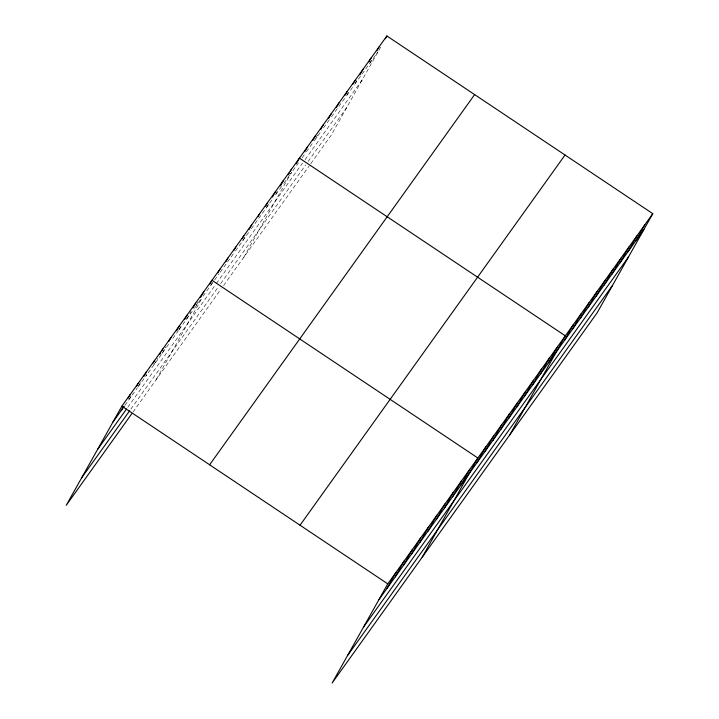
<?xml version="1.0" encoding="UTF-8"?>
<svg xmlns="http://www.w3.org/2000/svg" width="719" height="719" viewBox="0 0 719 719"><rect width="100%" height="100%" fill="white"/><g stroke="black" fill="none" stroke-linecap="round" stroke-linejoin="round"><path stroke-width="0.54" stroke-dasharray="3.6 2.7" d="M129.357 399.126L132.494 393.527M138.596 385.815L140.69 382.086M146.784 374.374L145.741 376.244L169.684 342.792M153.929 364.803L157.596 358.269M162.117 353.362L165.783 346.828M179.022 329.536L181.125 325.806M186.697 319.029L190.886 311.561M198.031 301.989L194.885 307.588L201.185 298.789M156.32 379.461L201.626 298.727M211.027 285.039L212.599 282.243M242.824 240.613L245.97 235.014M266.677 207.297L268.771 203.567M275.674 194.328L277.246 191.524M243.777 257.294L290.045 174.843M291.581 172.12L290.53 173.98L298.484 162.88M317.519 135.064L314.383 140.663L321.717 130.418M346.702 95.312L348.275 92.508M355.177 83.269L356.75 80.465M370.033 62.921L371.606 60.126M380.603 47.148L331.225 135.136L309.826 165.037M124.944 405.291L137.545 387.685M138.174 386.804L145.103 377.124M172.83 338.397L178.501 330.47M179.13 329.59L194.256 308.469M203.073 296.147L214.082 280.769M214.693 279.916L218.98 273.93M220.203 272.222L226.925 262.83M227.537 261.977L234.268 252.576M235.49 250.868L250.167 230.368M251.389 228.66L272.798 198.759M275.853 194.49L282.576 185.089M283.798 183.381L289.919 174.834M302.151 157.749L305.818 152.626M306.429 151.772L313.16 142.371M323.55 127.847L330.282 118.455M331.504 116.748L337.624 108.201M338.847 106.493L345.569 97.092M346.792 95.384L354.134 85.139M354.746 84.285L360.857 75.738M362.079 74.03L377.987 51.822M127.784 407.26L215.781 284.347M216.392 283.493L302.618 163.033M305.072 159.618L362.556 79.315M130.795 409.183L218.225 287.043M220.679 283.628L305.683 164.876M308.127 161.46L346.657 107.643M133.006 412.032L221.146 288.903M223.591 285.488L309.215 165.891"/><path stroke-width="1.08" d="M652.78 213.669L387.775 583.864L332.115 683.05L597.121 312.855L652.78 213.669L386.885 35.95L121.879 406.145L66.22 505.331L131.748 413.784M121.16 410.567L123.264 406.837M127.973 398.434L130.067 394.704M136.691 386.058L138.264 383.254M143.836 376.486L146.451 371.813M153.075 363.176L154.639 360.372M159.69 354.53L160.741 352.661M161.784 350.8L162.836 348.931M168.929 341.219L171.023 337.49M176.595 330.713L179.22 326.049M184.792 319.272L187.407 314.607M192.98 307.831L195.595 303.157M200.646 297.324L203.792 291.716M209.885 284.014L211.979 280.275L477.874 458.003L422.215 557.189M217.839 272.905L219.933 269.176M225.784 261.797L227.878 258.067M233.738 250.697L235.832 246.959M242.213 238.654L243.786 235.85M249.116 229.415L251.731 224.75M258.112 216.446L259.685 213.642M265.536 206.272L267.63 202.533M272.438 197.033L275.584 191.434M280.392 185.924L283.538 180.325M288.346 174.816L289.389 172.955M290.44 171.086L291.483 169.217M296.291 163.716L299.437 158.117L565.332 335.836L509.672 435.022M304.766 151.673L307.381 147.009M312.72 140.573L315.335 135.9M320.665 129.465L323.289 124.8M328.619 118.356L331.234 113.692M336.564 107.248L339.188 102.583M345.039 95.214L347.133 91.475M352.993 84.105L355.087 80.375M359.895 74.866L363.041 69.267M368.892 61.897L370.986 58.158M376.846 50.788L378.94 47.059M385.321 38.754L386.885 35.95M387.056 588.295L395.962 572.423M395.252 576.854L404.15 560.982M403.44 565.404L412.347 549.541M411.627 553.963L420.534 538.1M419.824 542.521L428.731 526.65M428.012 531.08L436.918 515.208M436.208 519.639L445.106 503.767M444.396 508.198L453.303 492.326M452.584 496.757L461.49 480.885M460.78 485.307L469.687 469.444M476.922 462.766L485.828 446.894M484.867 451.658L493.773 435.786M492.821 440.549L501.727 424.686M500.775 429.45L509.672 413.578M508.719 418.341L517.626 402.469M516.673 407.233L525.58 391.37M524.618 396.124L533.525 380.261M532.572 385.024L541.479 369.153M540.526 373.916L549.424 358.044M548.471 362.807L557.378 346.944M564.37 340.599L573.277 324.727M572.324 329.491L581.231 313.628M580.278 318.391L589.176 302.519M588.223 307.283L597.13 291.411M596.177 296.174L605.083 280.311M604.122 285.075L613.028 269.203M612.076 273.966L620.982 258.094M620.03 262.857L628.927 246.994M627.975 251.758L636.881 235.886M635.929 240.649L644.835 224.777M112.973 422.008L124.315 406.172M97.541 449.51L126.526 409.021M81.651 477.829L129.537 410.935M209.624 464.789L474.63 94.602M300.03 525.221L565.035 155.025M378.868 599.736L643.873 229.541M363.437 627.229L628.451 257.034M347.538 655.557L612.552 285.362M121.879 406.145L387.775 583.864"/></g></svg>
